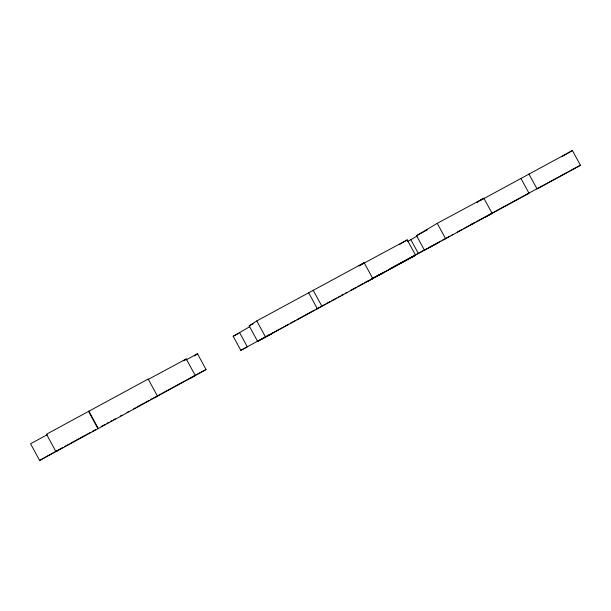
<?xml version="1.0" encoding="UTF-8"?>
<svg xmlns="http://www.w3.org/2000/svg" width="611" height="611" viewBox="0 0 611 611"><rect width="100%" height="100%" fill="white"/><g stroke="black" fill="none" stroke-linecap="round" stroke-linejoin="round"><path stroke-width="0.92" d="M147.663 379.721L186.256 358.932L195.291 375.551L55.945 451.644L46.505 434.222L148.175 379.041L157.516 396.226L155.973 397.013M183.59 360.864L186.256 358.932M194.405 355.9L197.468 353.754L206.06 369.548L190.227 378.194L195.291 375.551M55.945 451.644L57.106 450.887L39.608 460.442L30.55 443.731L47.261 434.727M239.382 332.254L247.333 346.865L240.826 350.324L233.181 336.287L249.731 326.679M364.148 262.722L358.856 265.945L407.216 239.894L415.602 255.238L257.613 341.396L249.166 325.892L256.765 320.943L364.148 262.722L372.84 278.639L367.387 281.564M39.608 460.442L62.796 447.527M399.342 244.606L407.216 239.894M437.904 242.949L424.5 250.266L416.526 235.678L437.247 223.351L483.866 198.239L492.191 213.46L484.836 217.424M407.682 241.475L417.237 235.976M483.866 198.239L476.664 202.478L478.337 201.577M480.009 200.675L572.392 150.558L580.45 165.26L537.077 188.944L528.882 173.99M561.669 156.775L572.392 150.558M101.136 426.554L105.298 424.278M106.971 423.37L108.636 422.453M110.301 421.544L111.973 420.635M113.638 419.726L115.303 418.818M120.306 416.083L121.971 415.175M126.973 412.44L128.638 411.531M133.641 408.805L135.306 407.896M136.979 406.979L144.479 402.886M283.695 326.893L288.69 324.151M290.355 323.242L295.35 320.515M297.015 319.606L314.505 310.06M316.17 309.151L321.172 306.424M322.837 305.515L325.335 304.148M388.703 269.55L426.348 248.998M469.492 225.444L474.434 222.748M476.084 221.846L486.784 216.004M488.433 215.103L505.725 205.663M64.43 446.633L69.341 443.945M70.983 443.051L90.634 432.321M92.276 431.427L95.553 429.64M145.578 402.328L148.901 400.51M150.558 399.602L155.545 396.883M157.203 395.981L178.794 384.189M184.56 381.134L206.06 369.548M240.826 350.324L269.695 334.561M271.345 333.659L282.068 327.809M331.826 300.643L336.837 297.908M338.509 296.992L340.182 296.083M341.847 295.166L343.519 294.258M345.192 293.341L346.865 292.432M351.042 290.149L356.053 287.414M357.725 286.498L362.735 283.764M364.408 282.847L369.426 280.113M521.015 178.588L529.057 193.282L391.116 268.252M435.941 243.797L440.882 241.101M442.532 240.199L449.94 236.151M451.582 235.258L453.232 234.357M457.349 232.111L462.283 229.415M463.932 228.514L468.874 225.818M470.516 224.917L473.808 223.122L471.57 224.329M257.613 341.396L272.72 333.148L261.623 339.059M401.862 262.631L370.999 279.342L384.082 272.2L372.763 278.288M233.181 336.287L238.145 333.614M506.55 205.22L580.45 165.26M428.853 247.631L434.299 244.69M185.775 360.062L197.468 353.754M249.166 325.892L253.153 323.738M416.526 235.678L427.448 229.789M402.672 262.195L415.602 255.238M326.167 303.69L330.154 301.551M179.626 383.739L183.728 381.592M437.247 223.351L445.717 238.84M410.875 239.749L418.375 253.473M313.153 290.187L321.997 306.401M308.738 292.944L317.415 308.853M256.765 320.943L265.594 337.15M88.778 411.035L98.295 428.571M88.618 411.531L97.943 428.708"/></g></svg>
